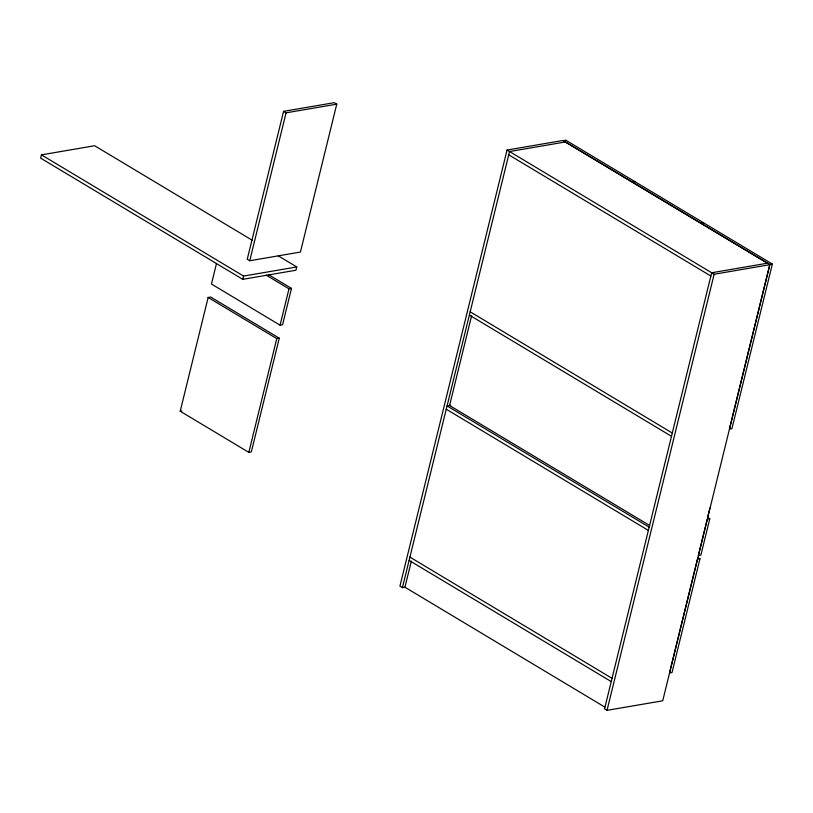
<?xml version="1.0" encoding="UTF-8"?>
<svg xmlns="http://www.w3.org/2000/svg" width="813" height="813" viewBox="0 0 813 813"><rect width="100%" height="100%" fill="white"/><g stroke="black" fill="none" stroke-linecap="round" stroke-linejoin="round"><path stroke-width="1.22" d="M252.213 240.242L94.643 145.74L41.453 154.856L40.65 158.129L242.772 279.337L295.962 270.231L296.765 266.959L278.29 255.882M180.212 411.215L208.148 297.467L210.648 297.04L279.266 338.188L251.329 451.937L248.819 452.363L180.212 411.215L181.878 410.931M216.512 263.422L211.451 284.022L280.068 325.17L282.568 324.743L291.501 288.402L268.625 274.682M283.585 111.34L247.254 259.245L249.743 260.739L300.424 252.06L336.755 104.155L334.265 102.662L283.585 111.34L286.074 112.834L336.755 104.155M242.772 279.337L243.575 276.074L296.765 266.959M249.743 260.739L286.074 112.834M248.819 452.363L276.766 338.615L279.266 338.188M280.068 325.17L288.991 288.828L291.501 288.402M767.36 263.219L711.66 272.762L604.547 708.845L607.026 710.338L662.727 700.796L769.84 264.703L562.748 140.517L507.058 150.049L399.935 586.143L402.425 587.636L404.904 587.21M402.425 587.636L509.538 151.543L565.238 142.001M411.337 561.133L404.935 587.21L604.882 707.117M471.581 315.881L449.559 405.504L649.506 525.411M607.026 710.338L714.149 274.245L769.84 264.703M707.656 517.129L709.891 508.044M769.84 264.489L729.403 429.122L731.913 428.685L772.35 264.062L703.733 222.914L701.223 223.341L769.84 264.489L772.35 264.062M699.963 558.785L672.016 672.534L669.516 672.971L697.452 559.222L699.963 558.785L697.778 557.484M709.779 518.816L700.847 555.157L698.347 555.584L707.269 519.243L709.779 518.816L707.595 517.505M450.768 405.291L447.059 405.931L649.181 527.149M507.058 150.049L714.149 274.245M508.735 154.816L710.857 276.024M470.178 311.806L672.29 433.024M469.375 315.078L671.487 436.296M266.115 275.109L288.991 288.828M41.453 154.856L243.575 276.074M446.256 409.203L648.378 530.411M208.148 297.467L276.766 338.615M409.925 557.108L612.047 678.327M409.122 560.381L611.244 681.589M565.95 140.283L563.439 140.71L632.057 181.868L634.567 181.431L565.95 140.283M634.841 181.604L632.331 182.031L700.948 223.179L703.458 222.752L634.841 181.604"/></g></svg>
